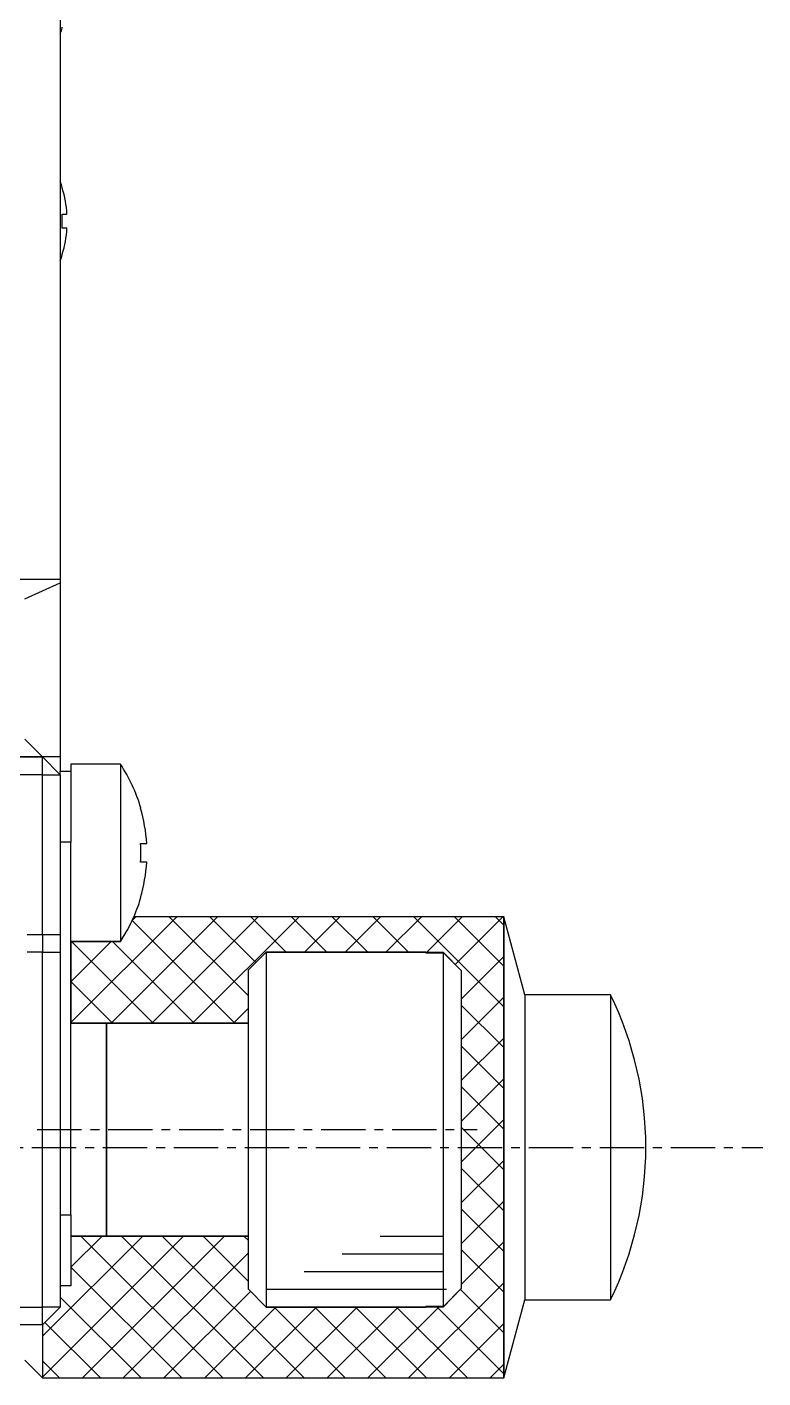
# Model space of a CAD drawing. Extents: x 60 to 297, y 47 to 311.
# Drawn here: x 139.08 to 159.82, y 204.69 to 242.76 of the extents above; entities that cross this region are included whole.
import ezdxf

# ---------------------------------------------------------------- set-up
doc = ezdxf.new("R2010")
doc.units = 0
doc.linetypes.add('CENTER', pattern=[2, 1.25, -0.25, 0.25, -0.25])
doc.layers.get('0').update_dxf_attribs({"linetype": 'CONTINUOUS'})
doc.layers.add('CENTER', color=1, linetype='CENTER')

msp = doc.modelspace()

# ---------------------------------------------------------------- linework, layer by layer
at = {"color": 7, "linetype": 'CONTINUOUS'}
for p, q in [((140.022, 261.687), (140.022, 227.187)), ((140.078, 242.737), (140.078, 242.758)), ((140.078, 242.737), (140.078, 242.758)), ((140.078, 238.216), (140.078, 238.237)), ((140.078, 237.087), (140.078, 237.487)), ((140.078, 237.487), (140.21, 237.487)), ((140.21, 237.087), (140.078, 237.087)), ((140.078, 236.337), (140.078, 236.358)), ((140.022, 227.187), (137.022, 227.187)), ((139.022, 226.641), (140.022, 227.096)), ((140.022, 227.187), (140.022, 227.096)), ((140.022, 227.096), (140.022, 222.187)), ((139.022, 222.687), (139.522, 222.187)), ((139.522, 222.187), (128.522, 222.187)), ((128.522, 222.187), (139.522, 222.187)), ((140.022, 222.187), (139.522, 222.187)), ((140.022, 221.687), (139.522, 222.187)), ((139.522, 221.687), (139.522, 222.187)), ((140.022, 222.187), (140.022, 221.787)), ((141.714, 221.987), (140.322, 221.987)), ((140.322, 221.987), (140.322, 221.787)), ((141.714, 221.987), (141.714, 219.487)), ((139.522, 221.687), (80.522, 221.687)), ((139.522, 217.187), (139.522, 221.687)), ((139.522, 221.687), (140.022, 221.687)), ((140.022, 221.687), (140.022, 221.787)), ((140.022, 221.787), (140.322, 221.787)), ((140.022, 221.687), (140.022, 217.187)), ((140.322, 221.787), (140.322, 219.787)), ((142.285, 220.746), (142.292, 220.749)), ((140.322, 209.287), (140.322, 219.787)), ((142.285, 219.747), (142.457, 219.747)), ((141.714, 219.487), (141.714, 216.987)), ((142.457, 219.227), (142.285, 219.227)), ((142.292, 218.225), (142.285, 218.229)), ((152.522, 217.687), (142.097, 217.687)), ((152.522, 217.687), (142.097, 217.687)), ((152.522, 217.687), (152.522, 211.187)), ((153.112, 215.487), (152.522, 217.687)), ((152.522, 204.687), (152.522, 217.687)), ((139.084, 217.187), (139.522, 217.187)), ((139.522, 217.187), (139.522, 216.687)), ((139.522, 217.187), (140.022, 217.187)), ((140.022, 217.187), (140.022, 216.687)), ((139.522, 216.687), (139.084, 216.687)), ((139.522, 206.687), (139.522, 216.687)), ((139.522, 216.687), (140.022, 216.687)), ((140.022, 216.687), (140.022, 206.687)), ((140.322, 216.987), (141.714, 216.987)), ((141.714, 216.987), (140.322, 216.987)), ((140.322, 216.987), (140.322, 214.687)), ((145.822, 216.687), (145.322, 216.187)), ((145.322, 216.187), (145.822, 216.687)), ((150.322, 216.687), (145.822, 216.687)), ((145.822, 216.687), (145.822, 206.687)), ((145.822, 216.687), (150.806, 216.687)), ((150.322, 216.687), (150.322, 216.671)), ((150.322, 216.671), (150.822, 216.671)), ((150.806, 216.687), (151.322, 216.169)), ((150.822, 206.703), (150.822, 216.671)), ((150.822, 216.671), (151.322, 216.169)), ((145.322, 207.187), (145.322, 216.187)), ((145.322, 214.687), (145.322, 216.187)), ((151.322, 216.169), (151.322, 207.205)), ((151.322, 216.169), (151.322, 207.205)), ((155.522, 215.487), (153.112, 215.487)), ((153.112, 215.487), (153.112, 211.187)), ((155.522, 215.487), (155.522, 211.187)), ((141.322, 214.687), (140.322, 214.687)), ((140.322, 214.687), (145.322, 214.687)), ((145.322, 214.687), (141.322, 214.687)), ((141.322, 208.687), (141.322, 214.687)), ((141.322, 214.687), (141.322, 208.687)), ((152.522, 211.187), (152.522, 204.687)), ((153.112, 211.187), (153.112, 206.887)), ((155.522, 211.187), (155.522, 206.887)), ((140.322, 209.287), (140.322, 207.287)), ((140.322, 208.687), (141.322, 208.687)), ((145.322, 208.687), (140.322, 208.687)), ((140.322, 208.687), (140.322, 207.287)), ((141.322, 208.687), (145.322, 208.687)), ((145.322, 207.187), (145.322, 208.687)), ((140.322, 207.287), (140.022, 207.287)), ((140.322, 207.287), (140.022, 207.287)), ((140.022, 207.287), (140.022, 206.687)), ((145.322, 207.187), (145.822, 206.687)), ((145.822, 206.687), (145.322, 207.187)), ((151.322, 207.205), (150.806, 206.687)), ((151.322, 207.205), (150.822, 206.703)), ((152.522, 204.687), (153.112, 206.887)), ((153.112, 206.887), (155.522, 206.887)), ((80.522, 206.687), (139.522, 206.687)), ((139.522, 206.187), (140.022, 206.687)), ((140.022, 206.687), (139.522, 206.687)), ((139.522, 206.187), (139.522, 206.687)), ((140.022, 206.687), (139.522, 206.187)), ((150.806, 206.687), (145.822, 206.687)), ((150.322, 206.703), (150.322, 206.687)), ((150.822, 206.703), (150.322, 206.703)), ((139.522, 206.187), (80.522, 206.187)), ((139.522, 206.187), (139.522, 204.687)), ((139.522, 206.187), (139.522, 204.687)), ((139.022, 205.187), (139.522, 204.687)), ((139.522, 204.687), (152.522, 204.687)), ((139.522, 204.687), (152.522, 204.687))]:
    msp.add_line(p, q, dxfattribs=at)
at = {"color": 9, "linetype": 'CONTINUOUS'}
for p, q in [((140.322, 219.787), (140.022, 219.787)), ((140.022, 209.287), (140.322, 209.287)), ((145.822, 206.687), (150.322, 206.687))]:
    msp.add_line(p, q, dxfattribs=at)
at = {"color": 3, "linetype": 'CONTINUOUS'}
for p, q in [((140.322, 214.706), (143.303, 217.687)), ((141.452, 214.687), (144.452, 217.687)), ((142.041, 217.574), (142.154, 217.687)), ((144.939, 214.687), (142.045, 217.582)), ((142.601, 214.687), (145.601, 217.687)), ((145.322, 215.453), (143.088, 217.687)), ((143.75, 214.687), (146.75, 217.687)), ((145.53, 216.395), (144.237, 217.687)), ((146.386, 216.687), (145.386, 217.687)), ((147.535, 216.687), (146.535, 217.687)), ((146.899, 216.687), (147.899, 217.687)), ((148.684, 216.687), (147.684, 217.687)), ((148.048, 216.687), (149.048, 217.687)), ((149.834, 216.687), (148.834, 217.687)), ((149.197, 216.687), (150.197, 217.687)), ((152.522, 215.147), (149.983, 217.687)), ((150.347, 216.687), (151.347, 217.687)), ((152.522, 216.297), (151.132, 217.687)), ((151.15, 216.342), (152.496, 217.687)), ((152.522, 217.446), (152.281, 217.687)), ((140.322, 215.855), (141.454, 216.987)), ((142.641, 214.687), (140.341, 216.987)), ((143.79, 214.687), (141.49, 216.987)), ((151.322, 215.365), (152.522, 216.565)), ((141.492, 214.687), (140.322, 215.857)), ((144.899, 214.687), (145.322, 215.11)), ((151.322, 214.216), (152.522, 215.416)), ((152.522, 213.998), (151.322, 215.198)), ((140.343, 214.687), (140.322, 214.708)), ((151.322, 213.067), (152.522, 214.267)), ((152.522, 212.849), (151.322, 214.049)), ((151.322, 211.918), (152.522, 213.118)), ((152.522, 211.7), (151.322, 212.9)), ((151.322, 210.769), (152.522, 211.969)), ((152.522, 210.551), (151.322, 211.751)), ((151.322, 209.62), (152.522, 210.82)), ((152.522, 209.402), (151.322, 210.602)), ((151.322, 208.471), (152.522, 209.671)), ((152.522, 208.253), (151.322, 209.453)), ((139.522, 205.863), (142.347, 208.687)), ((139.522, 204.714), (143.496, 208.687)), ((140.322, 207.812), (141.197, 208.687)), ((144.598, 204.687), (140.598, 208.687)), ((140.645, 204.687), (144.645, 208.687)), ((145.747, 204.687), (141.747, 208.687)), ((146.896, 204.687), (142.896, 208.687)), ((145.322, 207.41), (144.045, 208.687)), ((145.322, 208.559), (145.194, 208.687)), ((149.039, 208.687), (150.822, 208.687)), ((151.322, 207.321), (152.522, 208.521)), ((152.522, 207.104), (151.322, 208.304)), ((141.794, 204.687), (145.322, 208.216)), ((147.967, 208.187), (150.822, 208.187)), ((143.449, 204.687), (140.322, 207.814)), ((146.895, 207.687), (150.822, 207.687)), ((142.943, 204.687), (145.382, 207.127)), ((145.822, 207.187), (150.902, 207.187)), ((149.837, 204.687), (152.522, 207.372)), ((152.522, 205.955), (151.297, 207.18)), ((142.3, 204.687), (140.022, 206.965)), ((144.092, 204.687), (146.092, 206.687)), ((145.241, 204.687), (147.241, 206.687)), ((148.045, 204.687), (146.045, 206.687)), ((146.39, 204.687), (148.39, 206.687)), ((149.194, 204.687), (147.194, 206.687)), ((147.539, 204.687), (149.539, 206.687)), ((150.343, 204.687), (148.343, 206.687)), ((148.688, 204.687), (150.688, 206.687)), ((151.492, 204.687), (149.492, 206.687)), ((152.522, 204.806), (150.641, 206.687)), ((141.151, 204.687), (139.586, 206.251)), ((150.986, 204.687), (152.522, 206.223)), ((140.002, 204.687), (139.522, 205.167)), ((152.135, 204.687), (152.522, 205.074))]:
    msp.add_line(p, q, dxfattribs=at)
at = {"color": 7, "linetype": 'CONTINUOUS'}
msp.add_polyline3d([(142.285, 219.227, 0), (142.285, 219.231, 0), (142.285, 219.235, 0), (142.285, 219.239, 0), (142.286, 219.243, 0), (142.286, 219.247, 0), (142.286, 219.252, 0), (142.286, 219.256, 0), (142.286, 219.26, 0), (142.287, 219.264, 0), (142.287, 219.268, 0), (142.287, 219.272, 0), (142.287, 219.276, 0), (142.287, 219.28, 0), (142.288, 219.284, 0), (142.288, 219.288, 0), (142.288, 219.292, 0), (142.288, 219.296, 0), (142.288, 219.3, 0), (142.288, 219.304, 0), (142.288, 219.308, 0), (142.289, 219.312, 0), (142.289, 219.316, 0), (142.289, 219.321, 0), (142.289, 219.325, 0), (142.289, 219.329, 0), (142.289, 219.333, 0), (142.289, 219.337, 0), (142.29, 219.341, 0), (142.29, 219.345, 0), (142.29, 219.349, 0), (142.29, 219.353, 0), (142.29, 219.357, 0), (142.29, 219.361, 0), (142.29, 219.365, 0), (142.29, 219.369, 0), (142.29, 219.373, 0), (142.29, 219.377, 0), (142.291, 219.381, 0), (142.291, 219.386, 0), (142.291, 219.39, 0), (142.291, 219.394, 0), (142.291, 219.398, 0), (142.291, 219.402, 0), (142.291, 219.406, 0), (142.291, 219.41, 0), (142.291, 219.414, 0), (142.291, 219.418, 0), (142.291, 219.422, 0), (142.291, 219.426, 0), (142.291, 219.43, 0), (142.291, 219.434, 0), (142.291, 219.438, 0), (142.291, 219.442, 0), (142.292, 219.447, 0), (142.292, 219.451, 0), (142.292, 219.455, 0), (142.292, 219.459, 0), (142.292, 219.463, 0), (142.292, 219.467, 0), (142.292, 219.471, 0), (142.292, 219.475, 0), (142.292, 219.479, 0), (142.292, 219.483, 0), (142.292, 219.487, 0), (142.292, 219.491, 0), (142.292, 219.495, 0), (142.292, 219.499, 0), (142.292, 219.503, 0), (142.292, 219.507, 0), (142.292, 219.512, 0), (142.292, 219.516, 0), (142.292, 219.52, 0), (142.292, 219.524, 0), (142.292, 219.528, 0), (142.291, 219.532, 0), (142.291, 219.536, 0), (142.291, 219.54, 0), (142.291, 219.544, 0), (142.291, 219.548, 0), (142.291, 219.552, 0), (142.291, 219.556, 0), (142.291, 219.56, 0), (142.291, 219.564, 0), (142.291, 219.568, 0), (142.291, 219.573, 0), (142.291, 219.577, 0), (142.291, 219.581, 0), (142.291, 219.585, 0), (142.291, 219.589, 0), (142.291, 219.593, 0), (142.29, 219.597, 0), (142.29, 219.601, 0), (142.29, 219.605, 0), (142.29, 219.609, 0), (142.29, 219.613, 0), (142.29, 219.617, 0), (142.29, 219.621, 0), (142.29, 219.625, 0), (142.29, 219.629, 0), (142.29, 219.633, 0), (142.289, 219.638, 0), (142.289, 219.642, 0), (142.289, 219.646, 0), (142.289, 219.65, 0), (142.289, 219.654, 0), (142.289, 219.658, 0), (142.289, 219.662, 0), (142.288, 219.666, 0), (142.288, 219.67, 0), (142.288, 219.674, 0), (142.288, 219.678, 0), (142.288, 219.682, 0), (142.288, 219.686, 0), (142.288, 219.69, 0), (142.287, 219.694, 0), (142.287, 219.698, 0), (142.287, 219.703, 0), (142.287, 219.707, 0), (142.287, 219.711, 0), (142.286, 219.715, 0), (142.286, 219.719, 0), (142.286, 219.723, 0), (142.286, 219.727, 0), (142.286, 219.731, 0), (142.285, 219.735, 0), (142.285, 219.739, 0), (142.285, 219.743, 0), (142.285, 219.747, 0)], dxfattribs=at)
for centre, radius, start, end in [((137.022, 243.687), 3.2, 339.6359, 342.73), ((137.022, 237.287), 3.2, 17.27, 20.3641), ((137.022, 237.287), 3.194, 3.5904, 16.9053), ((137.022, 237.287), 3.194, 343.0947, 356.4096), ((137.022, 237.287), 3.2, 339.6359, 342.73), ((137.972, 219.487), 4.5, 16.2858, 33.749), ((137.972, 219.487), 4.492, 3.3178, 16.2694), ((137.972, 219.487), 4.492, 343.7306, 356.6822), ((137.972, 219.487), 4.5, 326.251, 343.7142), ((137.972, 219.487), 4.5, 326.2509, 336.4218), ((146.777, 211.187), 9.745, 333.8162, 26.1838)]:
    msp.add_arc(centre, radius, start, end, dxfattribs=at)
at = {"layer": 'CENTER', "color": 1, "linetype": 'CENTER'}
for p, q in [((139.372, 211.687), (151.772, 211.687)), ((137.222, 211.187), (159.822, 211.187))]:
    msp.add_line(p, q, dxfattribs=at)

doc.saveas('drawing.dxf')
